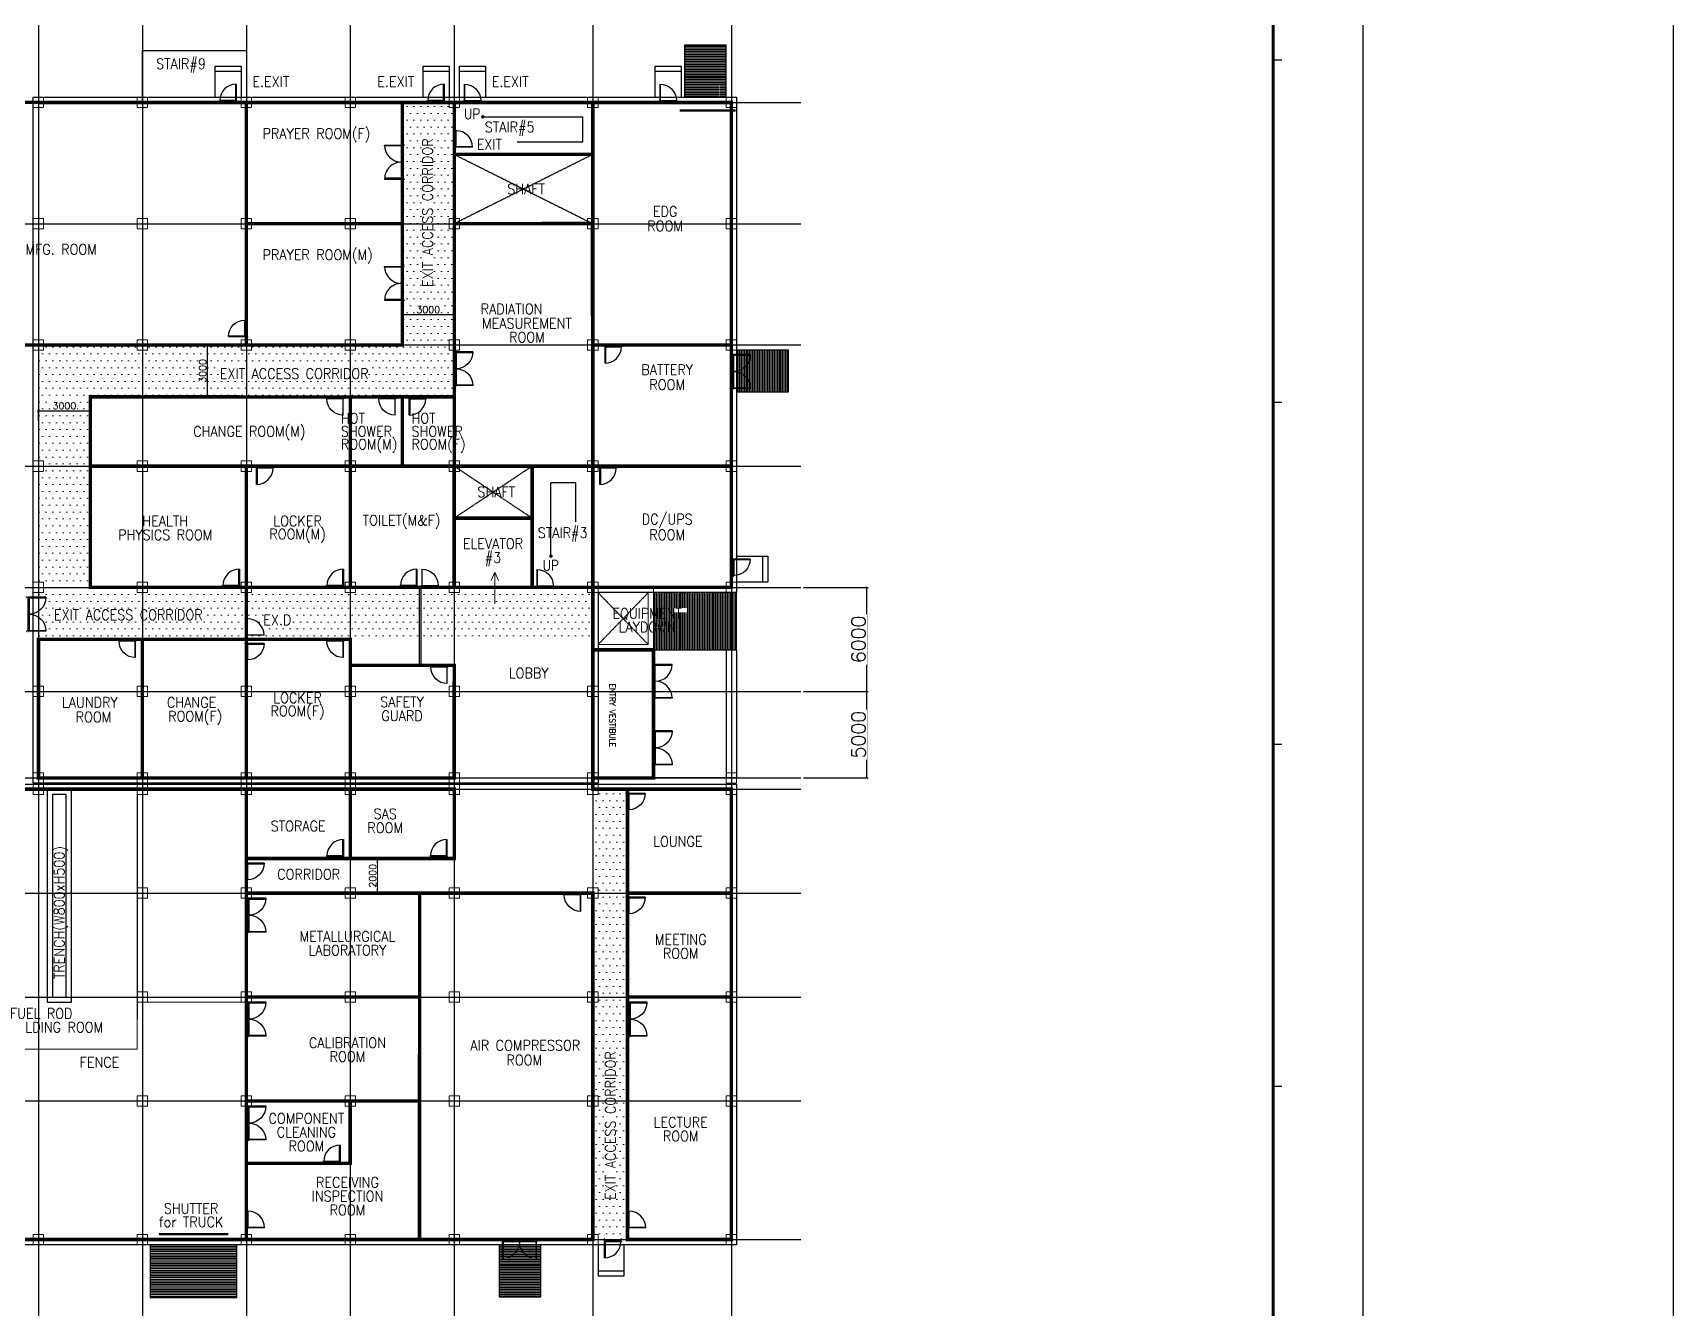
# Model space of a CAD drawing. Header units: millimetres. Extents: x -232466 to 860779, y -177975 to 311634.
# Drawn here: x 766094 to 860779, y 200097 to 273733 of the extents above; entities that cross this region are included whole.
import ezdxf
from ezdxf.enums import TextEntityAlignment as Align

# ---------------------------------------------------------------- set-up
doc = ezdxf.new("R2010")
doc.units = ezdxf.units.MM
for name, pattern in [('AXES', [50.8, 31.75, -6.35, 6.35, -6.35]), ('CENTER', [2, 1.25, -0.25, 0.25, -0.25]), ('HID', [2.3, 1.5, -0.8])]:
    doc.linetypes.add(name, pattern=pattern)
for name, color, linetype, lineweight in [('0 외형선', 3, 'Continuous', 25), ('COLUMN', 2, 'Continuous', 9), ('TEXT', 7, 'Continuous', 15), ('WALL', 7, 'Continuous', 9)]:
    doc.layers.add(name, color=color, linetype=linetype, lineweight=lineweight)
for name, color, linetype in [('4ELE', 4, 'Continuous'), ('8FIN', 8, 'Continuous'), ('Center Line', 1, 'CENTER'), ('dim', 7, 'Continuous'), ('DOOR', 4, 'Continuous'), ('FENCE', 4, 'FENCELINE4'), ('G', 3, 'Continuous'), ('hat', 8, 'Continuous'), ('LED', 7, 'Continuous'), ('stair', 4, 'Continuous'), ('TITLEBOX', 7, 'Continuous')]:
    doc.layers.add(name, color=color, linetype=linetype)
doc.styles.add('RomanS', font='romans.shx')
doc.linetypes.add('FENCELINE4', pattern='A,10,-1.5,["X",Standard,S=1.5,R=0,X=-0.5,Y=-0.8],-1.5', length=13)
doc.dimstyles.new('HYUNDAI', dxfattribs={"dimscale": 120, "dimtxt": 3, "dimasz": 3, "dimexe": 1, "dimexo": 2, "dimgap": 1, "dimtad": 1, "dimdec": 0, "dimdsep": 46, "dimtxsty": 'RomanS', "dimcen": 0, "dimclrd": 256, "dimclre": 256, "dimclrt": 3, "dimadec": 0, "dimazin": 0, "dimtfac": 1, "dimtdec": 0, "dimtix": 1, "dimtmove": 2, "dimatfit": 3, "dimfxl": 1, "dimtvp": 1, "dimtolj": 1, "dimarcsym": 0})
pattern_1 = [(0, (114795.4, 0), (198.4375, 396.875), [0, -396.875])]

# ---------------------------------------------------------------- blocks, each defined once
blk = doc.blocks.new('column600')
at = {"layer": 'COLUMN', "linetype": 'Continuous'}
blk.add_lwpolyline([(-300, -300), (300, -300), (300, 300), (-300, 300)], close=True, dxfattribs=at)
blk = doc.blocks.new('SD1')
at = {"color": 8}
for p, q in [((-55, 200), (-975, 200)), ((-955, 155), (-45, 155))]:
    blk.add_line(p, q, dxfattribs=at)
for points in [[(-25, 1150), (-25, 200), (-55, 200), (-55, 1150)], [(-1000, 180), (-1000, 200), (-975, 200), (-975, 155), (-955, 155), (-955, 95), (-975, 50), (-1000, 50), (-1000, 70)], [(0, 180), (0, 200), (-25, 200), (-25, 155), (-45, 155), (-45, 95), (-25, 50), (0, 50), (0, 70)]]:
    blk.add_lwpolyline(points)
blk.add_arc((-25, 200), 950, 90, 180)
blk = doc.blocks.new('_ArchTick')
at = {"color": 0, "linetype": 'ByBlock', "const_width": 0.15}
blk.add_lwpolyline([(-0.5, -0.5), (0.5, 0.5)], dxfattribs=at)
blk = doc.blocks.new('*D378')
at = {"layer": 'Defpoints', "color": 0}
for p in [(787419, 256720), (790419, 257463), (790419, 256720)]:
    blk.add_point(p, dxfattribs=at)
at = {"layer": 'dim', "lineweight": -2}
for p, q in [((787419, 256880), (787419, 257543)), ((787419, 257463), (790419, 257463)), ((790419, 256880), (790419, 257543))]:
    blk.add_line(p, q, dxfattribs=at)
at = {"layer": 'dim', "lineweight": -2, "xscale": 160, "yscale": 160, "zscale": 160, "rotation": 180}
blk.add_blockref('_ArchTick', (787419, 257463), dxfattribs=at)
at = {"layer": 'dim', "lineweight": -2, "xscale": 160, "yscale": 160, "zscale": 160}
blk.add_blockref('_ArchTick', (790419, 257463), dxfattribs=at)
at = {"layer": 'dim', "color": 0, "insert": (788919, 257743), "char_height": 400, "attachment_point": 5, "style": 'RomanS', "bg_fill": 3, "box_fill_scale": 1.1, "bg_fill_color": 257, "bg_fill_transparency": 0}
blk.add_mtext('\\A1;3000', dxfattribs=at)
blk = doc.blocks.new('*D379')
at = {"layer": 'Defpoints', "color": 0}
for p in [(769419, 251915), (766419, 251172), (769419, 251171)]:
    blk.add_point(p, dxfattribs=at)
at = {"layer": 'dim', "lineweight": -2}
for p, q in [((766419, 251332), (766419, 251995)), ((766419, 251915), (769419, 251915)), ((769419, 251331), (769419, 251995))]:
    blk.add_line(p, q, dxfattribs=at)
at = {"layer": 'dim', "lineweight": -2, "xscale": 160, "yscale": 160, "zscale": 160, "rotation": 180}
blk.add_blockref('_ArchTick', (766419, 251915), dxfattribs=at)
at = {"layer": 'dim', "lineweight": -2, "xscale": 160, "yscale": 160, "zscale": 160}
blk.add_blockref('_ArchTick', (769419, 251915), dxfattribs=at)
at = {"layer": 'dim', "color": 0, "insert": (767919, 252195), "char_height": 400, "attachment_point": 5, "style": 'RomanS', "bg_fill": 3, "box_fill_scale": 1.1, "bg_fill_color": 257, "bg_fill_transparency": 0}
blk.add_mtext('\\A1;3000', dxfattribs=at)
blk = doc.blocks.new('*D380')
at = {"layer": 'Defpoints', "color": 0}
for p in [(776175, 255711), (776789, 255711), (776789, 252712)]:
    blk.add_point(p, dxfattribs=at)
at = {"layer": 'dim', "lineweight": -2}
for p, q in [((776629, 255711), (776095, 255711)), ((776175, 252712), (776175, 255711)), ((776629, 252712), (776095, 252712))]:
    blk.add_line(p, q, dxfattribs=at)
at = {"layer": 'dim', "lineweight": -2, "xscale": 160, "yscale": 160, "zscale": 160}
for p, rotation in [((776175, 255711), 90), ((776175, 252712), 270)]:
    blk.add_blockref('_ArchTick', p, dxfattribs=dict(at, rotation=rotation))
at = {"layer": 'dim', "color": 0, "insert": (775895, 254211), "char_height": 400, "attachment_point": 5, "rotation": 90, "style": 'RomanS', "bg_fill": 3, "box_fill_scale": 1.1, "bg_fill_color": 257, "bg_fill_transparency": 0}
blk.add_mtext('\\A1;3000', dxfattribs=at)
blk = doc.blocks.new('D2000')
at = {"color": 8}
for p, q in [((-45, -45), (-45, -1955)), ((0, -1935), (0, -65))]:
    blk.add_line(p, q, dxfattribs=at)
for points in [[(-25, 0), (0, 0), (0, -25), (-45, -25), (-45, -45), (-105, -45), (-150, -25), (-150, 0), (-130, 0)], [(975, -25), (0, -25), (0, -65), (975, -65), (975, -25)], [(-25, -2000), (0, -2000), (0, -1975), (-45, -1975), (-45, -1955), (-105, -1955), (-150, -1975), (-150, -2000), (-130, -2000)], [(975, -1975), (0, -1975), (0, -1935), (975, -1935), (975, -1975)]]:
    blk.add_lwpolyline(points)
at = {"ltscale": 0.2}
for centre, start, end in [((0, -25), 270, 0), ((0, -1975), 0, 90)]:
    blk.add_arc(centre, 975, start, end, dxfattribs=at)
blk = doc.blocks.new('*D382')
at = {"layer": 'Defpoints', "color": 0}
blk.add_point((786609, 224063), dxfattribs=at)
at = {"layer": 'dim', "lineweight": -2}
for p, q in [((785995, 224063), (785995, 226063)), ((786075, 226063), (786075, 226063)), ((786449, 224063), (785915, 224063))]:
    blk.add_line(p, q, dxfattribs=at)
at = {"layer": 'dim', "lineweight": -2, "xscale": 160, "yscale": 160, "zscale": 160}
for p, rotation in [((785995, 226063), 90), ((785995, 224063), 270)]:
    blk.add_blockref('_ArchTick', p, dxfattribs=dict(at, rotation=rotation))
at = {"layer": 'dim', "color": 0, "insert": (785715, 225063), "char_height": 400, "attachment_point": 5, "rotation": 90, "style": 'RomanS', "bg_fill": 3, "box_fill_scale": 1.1, "bg_fill_color": 257, "bg_fill_transparency": 0}
blk.add_mtext('\\A1;2000', dxfattribs=at)
at = {"layer": 'Defpoints', "color": 0}
for p in [(785915, 226063), (785995, 226063)]:
    blk.add_point(p, dxfattribs=at)
blk = doc.blocks.new('*D1092')
at = {"layer": 'Defpoints', "color": 0}
for p in [(810419, 241712), (814238, 241712), (810419, 235712)]:
    blk.add_point(p, dxfattribs=at)
at = {"layer": 'dim', "lineweight": -2}
for p, q in [((810579, 241712), (814318, 241712)), ((814238, 235712), (814238, 241712)), ((810579, 235712), (814318, 235712))]:
    blk.add_line(p, q, dxfattribs=at)
at = {"layer": 'dim', "lineweight": -2, "xscale": 160, "yscale": 160, "zscale": 160}
for p, rotation in [((814238, 241712), 90), ((814238, 235712), 270)]:
    blk.add_blockref('_ArchTick', p, dxfattribs=dict(at, rotation=rotation))
at = {"layer": 'dim', "color": 0, "insert": (813758, 238712), "char_height": 800, "attachment_point": 5, "rotation": 90, "style": 'RomanS', "bg_fill": 3, "box_fill_scale": 1.1, "bg_fill_color": 257, "bg_fill_transparency": 0}
blk.add_mtext('\\A1;6000', dxfattribs=at)
blk = doc.blocks.new('*D1093')
at = {"layer": 'Defpoints', "color": 0}
for p in [(810419, 235712), (814238, 235712), (810419, 230712)]:
    blk.add_point(p, dxfattribs=at)
at = {"layer": 'dim', "lineweight": -2}
for p, q in [((810579, 235712), (814318, 235712)), ((814238, 230712), (814238, 235712)), ((810579, 230712), (814318, 230712))]:
    blk.add_line(p, q, dxfattribs=at)
at = {"layer": 'dim', "lineweight": -2, "xscale": 160, "yscale": 160, "zscale": 160}
for p, rotation in [((814238, 235712), 90), ((814238, 230712), 270)]:
    blk.add_blockref('_ArchTick', p, dxfattribs=dict(at, rotation=rotation))
at = {"layer": 'dim', "color": 0, "insert": (813758, 233212), "char_height": 800, "attachment_point": 5, "rotation": 90, "style": 'RomanS', "bg_fill": 3, "box_fill_scale": 1.1, "bg_fill_color": 257, "bg_fill_transparency": 0}
blk.add_mtext('\\A1;5000', dxfattribs=at)

msp = doc.modelspace()

# ---------------------------------------------------------------- hatches: boundary and pattern name
at = {"layer": '8FIN'}
h = msp.add_hatch(dxfattribs=at)
h.set_pattern_fill('ANSI31', color=256, scale=30, angle=135)
h.set_pattern_definition([(180, (829490.63, 237615.08), (-5e-14, -95.25), [])])
h.paths.add_polyline_path([(803719.3, 273011.3), (803719.3, 270011.3), (804019.3, 270011.3), (804930.6, 270011.3, -0.3546044), (805739.3, 270715.7), (805739.3, 270716.3), (805769.3, 270716.3), (805769.3, 270011.3), (806119.3, 270011.3), (806119.3, 273011.3)])
h.paths.add_polyline_path([(804930.6, 270011.3), (805739.3, 270011.3), (805739.3, 270715.7, 0.3546044)])
h.paths.add_polyline_path([(804874.3, 271211), (804874.3, 271945.5), (804604.3, 271945.5), (804604.3, 271211)], flags=24)
h = msp.add_hatch(dxfattribs=at)
h.set_pattern_fill('ANSI31', color=256, scale=30, angle=45)
h.set_pattern_definition([(90, (774323.15, 229639.96), (-95.25, 4e-14), [])])
h.paths.add_polyline_path([(809719.3, 255411.3), (806719.3, 255411.3), (806719.3, 255111.3), (806719.3, 254200, -0.3546044), (807423.8, 253391.3), (807424.3, 253391.3), (807424.3, 253361.3), (806719.3, 253361.3), (806719.3, 253011.3), (809719.3, 253011.3)])
h.paths.add_polyline_path([(806719.3, 254200), (806719.3, 253391.3), (807423.8, 253391.3, 0.3546044)])
h.paths.add_polyline_path([(807919, 254256.3), (808653.6, 254256.3), (808653.6, 254526.3), (807919, 254526.3)], flags=24)
h = msp.add_hatch(dxfattribs=at)
h.set_pattern_fill('ANSI31', color=256, scale=30, angle=45)
h.set_pattern_definition([(90, (769523.2, 215639.96), (-95.25, 4e-14), [])])
h.paths.add_polyline_path([(806719.3, 241411.3), (801919.4, 241411.3), (801919.4, 241111.3), (801919.4, 240200, -0.3546044), (802623.9, 239391.3), (802624.4, 239391.3), (802624.4, 239361.3), (801919.4, 239361.3), (801919.4, 238112.1), (806719.3, 238112.1)])
h.paths.add_polyline_path([(801919.4, 240200), (801919.4, 239391.3), (802623.9, 239391.3, 0.3546044)])
h.paths.add_polyline_path([(803119.1, 240256.3), (803853.7, 240256.3), (803853.7, 240526.3), (803119.1, 240526.3)], flags=16)
h = msp.add_hatch(dxfattribs=at)
h.set_pattern_fill('ANSI31', color=256, scale=30, angle=315)
h.set_pattern_definition([(360, (769648.03, 236157.44), (4e-14, 95.25), [])])
h.paths.add_polyline_path([(795419.3, 200761.3), (795419.3, 203761.3), (795119.3, 203761.3), (794208.1, 203761.3, -0.3546044), (793399.3, 203056.8), (793399.3, 203056.3), (793369.3, 203056.3), (793369.3, 203761.3), (793019.3, 203761.3), (793019.3, 200761.3)])
h.paths.add_polyline_path([(794208.1, 203761.3), (793399.3, 203761.3), (793399.3, 203056.8, 0.3546044)])
h.paths.add_polyline_path([(794264.3, 202561.5), (794264.3, 201827), (794534.3, 201827), (794534.3, 202561.5)], flags=24)
at = {"layer": 'hat'}
h = msp.add_hatch(dxfattribs=at)
h.set_pattern_fill('_USER', color=256, scale=100, style=0, pattern_type=0)
h.set_pattern_definition([(0, (737159.93, 156780.99), (0, 100), [])])
h.paths.add_polyline_path([(777869.3, 200721.3), (777869.3, 203761.3), (772869.3, 203761.3), (772869.3, 200721.3)])
at = {"layer": 'WALL'}
h = msp.add_hatch(dxfattribs=at)
h.set_pattern_fill('DOTS', color=0, scale=250)
h.set_pattern_definition(pattern_1)
h.paths.add_polyline_path([(787419.4, 255712.1), (787419.4, 262712.1), (790119.3, 262712.1), (790119.3, 262411.3), (790419.4, 262411.3), (790419.4, 256011.3), (790119.3, 256011.3), (790119.3, 255712.1), (787419.4, 255712.1)])
h.paths.add_polyline_path([(788059.4, 258043.5), (788059.4, 257443.5), (789667.4, 257443.5), (789667.4, 258043.5)], flags=24)
h.paths.add_polyline_path([(787419.4, 262712.1), (787419.4, 268542), (787419.4, 269452), (787419.4, 269710.9), (788907.4, 269711.5), (789817.8, 269711.8), (790119.3, 269711.9), (790119.3, 269411.3), (790419.4, 269411.3), (790419.4, 268062.6), (790419.4, 267152.6), (790419.4, 267152.6), (790419.4, 263011.3), (790119.3, 263011.3), (790119.3, 262712.1)])
h.paths.add_polyline_path([(788432.2, 259006.6), (789332.2, 259006.6), (789332.2, 268918.6), (788432.2, 268918.6)], flags=24)
h.paths.add_polyline_path([(788432.2, 259006.6), (789332.2, 259006.6), (789332.2, 268918.6), (788432.2, 268918.6)], flags=24)
h = msp.add_hatch(dxfattribs=at)
h.set_pattern_fill('DOTS', color=0, scale=250)
h.set_pattern_definition(pattern_1)
h.paths.add_polyline_path([(766419.4, 255411.3), (766719.3, 255411.3), (766719.3, 255712.1), (772119.3, 255712.1), (772119.3, 255411.3), (772419.4, 255411.3), (772419.4, 252711.9), (769419.3, 252712.1), (769419.3, 248712.1), (766719.3, 248712.1), (766719.3, 249011.3), (766419.4, 249011.3)])
h.paths.add_polyline_path([(766419.4, 248411.3), (766719.3, 248411.3), (766719.3, 248712.1), (769416.5, 248712.1), (769416.5, 241712.1), (766719.3, 241712.1), (766719.3, 242011.3), (766419.4, 242011.3)])
h.paths.add_polyline_path([(772419.4, 252711.9), (772419.4, 255411.3), (772719.3, 255411.3), (772719.3, 255712.1), (778119.3, 255712.1), (778119.3, 255411.3), (778419.4, 255411.3), (778419.4, 252711.6)])
h.paths.add_polyline_path([(778419.4, 252711.6), (778419.4, 255411.3), (778719.3, 255411.3), (778719.3, 255712.1), (784119.3, 255712.1), (784119.3, 255411.3), (784419.4, 255411.3), (784419.4, 252711.3), (783996.4, 252711.3), (783086.3, 252711.3)])
h.paths.add_polyline_path([(784419.4, 255411.3), (784719.3, 255411.3), (784719.3, 255712.1), (790119.3, 255712.1), (790119.3, 255411.3), (790419.4, 255411.3), (790419.4, 252712.9), (788751.3, 252712.4), (787841.1, 252712.2), (787419.4, 252712.1), (784419.4, 252711.3)])
h.paths.add_polyline_path([(767059.4, 252495.1), (767059.4, 251895.1), (768667.4, 251895.1), (768667.4, 252495.1)], flags=24)
h.paths.add_polyline_path([(775595.4, 253351.4), (776195.4, 253351.4), (776195.4, 254959.4), (775595.4, 254959.4)], flags=24)
h.paths.add_polyline_path([(779599.4, 258121.5), (780499.4, 258121.5), (780499.4, 268033.5), (779599.4, 268033.5)], flags=24)
h.paths.add_polyline_path([(776842.7, 254504), (776842.7, 253604), (786754.7, 253604), (786754.7, 254504)], flags=24)
h = msp.add_hatch(dxfattribs=at)
h.set_pattern_fill('DOTS', color=0, scale=250)
h.set_pattern_definition(pattern_1)
h.paths.add_polyline_path([(790419.4, 238712.1), (790419.4, 241411.3), (790719.3, 241411.3), (790719.3, 241712.1), (794918, 241712.1), (795208.6, 241712.1), (796118.6, 241712.1), (798119.3, 241712.1), (798119.3, 241411.3), (798419.3, 241411.3), (798419.4, 238712.1)])
h.paths.add_polyline_path([(772419.4, 238712.1), (772419.4, 241411.3), (772719.3, 241411.3), (772719.3, 241712.1), (777088.3, 241712.1), (777998.3, 241712.1), (778119.3, 241712.1), (778119.3, 241411.3), (778419.4, 241411.3), (778419.4, 238712.1)])
h.paths.add_polyline_path([(766419.4, 238712.1), (766419.4, 239192.9), (766852.2, 239192.9, 0.2503243), (766419.4, 240003.2), (766419.4, 240332.5, 0.2503243), (766852.2, 241142.9), (766419.4, 241142.9), (766419.4, 241411.3), (766719.3, 241411.3), (766719.3, 241712.1), (772119.3, 241712.1), (772119.3, 241411.3), (772419.4, 241411.3), (772419.4, 238712.1)])
h.paths.add_polyline_path([(778419.4, 238712.1), (778419.4, 238970.2), (778449.4, 238970.2), (778449.4, 238950.2), (778494.4, 238950.2), (779444.4, 238950.2, 0.4142136), (778494.4, 239900.2), (778449.4, 239900.2), (778449.4, 239880.2), (778419.4, 239880.2), (778419.4, 241411.3), (778719.3, 241411.3), (778719.3, 241712.1), (783088.3, 241712.1), (783998.3, 241712.1), (784119.3, 241712.1), (784119.3, 241411.3), (784419.4, 241411.3), (784419.4, 238712.1), (783998.3, 238712.1), (783088.3, 238712.1)])
h.paths.add_polyline_path([(787419.4, 238712.1), (787419.4, 241712.1), (788247.4, 241711.3), (787419.4, 241711.3), (784419.3, 241712.1), (787419.4, 241711.3), (788247.8, 241711.3), (788419.3, 241711.2), (788419.4, 238712.1)])
h.paths.add_polyline_path([(784419.4, 238712.1), (784419.4, 241411.3), (784719.3, 241411.3), (784719.3, 241711.3), (787419.4, 241711.3), (787419.4, 238712.1)])
h.paths.add_polyline_path([(790419.4, 238712.1), (790419.4, 241411.3), (790119.3, 241411.3), (790119.3, 241711.3), (788561.1, 241711.3), (788541.4, 241667.1), (788519.3, 241667.1), (788519.4, 238712.1)])
h.paths.add_polyline_path([(779247.9, 240288), (779247.9, 239388), (781167.9, 239388), (781167.9, 240288)], flags=24)
h.paths.add_polyline_path([(767265.8, 240579.8), (767265.8, 239679.8), (777177.8, 239679.8), (777177.8, 240579.8)], flags=24)
h = msp.add_hatch(dxfattribs=at)
h.set_pattern_fill('DOTS', color=0, scale=250)
h.set_pattern_definition(pattern_1)
h.paths.add_polyline_path([(798419.3, 204361.3), (798419.3, 211761.3), (798719.3, 211761.3), (798719.3, 212062.1), (800419.4, 212062.1), (800419.4, 204062.1), (798719.3, 204062.1), (798719.3, 204361.3)])
h.paths.add_polyline_path([(798419.3, 212361.3), (798419.3, 217761.3), (798719.3, 217761.3), (798719.3, 218062.1), (800419.4, 218062.1), (800419.4, 212062.1), (798719.3, 212062.1), (798719.3, 212361.3)])
h.paths.add_polyline_path([(798419.3, 223761.3), (798719.3, 223761.3), (798719.3, 224062.1), (800419.4, 224062.1), (800419.4, 218062.1), (798719.3, 218062.1), (798719.3, 218361.3), (798419.3, 218361.3)])
h.paths.add_polyline_path([(798419.4, 229761.3), (798719.3, 229761.3), (798719.3, 230062.1), (800419.4, 230062.1), (800419.4, 224062.1), (798719.3, 224062.1), (798719.3, 224361.3), (798419.4, 224361.3)])
h.paths.add_polyline_path([(798985.6, 206301.5), (799885.6, 206301.5), (799885.6, 216213.5), (798985.6, 216213.5)], flags=24)

# ---------------------------------------------------------------- linework, layer by layer
for p, q in [((792065.4, 268881.6), (797834.6, 268881.6)), ((797834.6, 267436.6), (797834.6, 268881.6)), ((794045.4, 267436.6), (797834.6, 267436.6)), ((796000.5, 243518.2), (796000.5, 247757.4)), ((797445.5, 247757.4), (796000.5, 247757.4)), ((797445.5, 245498.2), (797445.5, 247757.4)), ((788419.4, 237212), (788419.3, 241711.2)), ((788519.4, 237212), (788519.3, 241711.2)), ((772119.3, 229761.3), (772119.3, 216792.7))]:
    msp.add_line(p, q)
at = {"linetype": 'Continuous'}
msp.add_lwpolyline([(798719.3, 230411.3), (766119.3, 230411.3), (766119.3, 270011.3), (806719.3, 270011.3), (806719.3, 241411.3)], dxfattribs=at)
for points in [[(794045.4, 267436.6, 0, 160, 0), (794525.4, 267436.6, 0, 0, 0), (794045.4, 267436.6, 0, 0, 0)], [(797445.5, 245498.2, 0, 160, 0), (797445.5, 245978.2, 0, 0, 0), (797445.5, 245498.2, 0, 0, 0)]]:
    msp.add_lwpolyline(points, format="xyseb")
msp.add_lwpolyline([(806719.3, 241411.3), (798719.3, 241411.3), (798719.3, 230411.3)])
for points in [[(748119.3, 230361.3), (806719.3, 230361.3), (806719.3, 203761.3), (748119.3, 203761.3)], [(768327.9, 230061.3), (766927.9, 230061.3), (766927.9, 217762.1), (768327.9, 217762.1)], [(768027.9, 229761.3), (767227.9, 229761.3), (767227.9, 218062.1), (768027.9, 218062.1)]]:
    msp.add_lwpolyline(points, close=True)
at = {"layer": '0 외형선'}
msp.add_lwpolyline([(772419.4, 272712.1), (778419.4, 272712.1), (778419.4, 269712.1), (772419.4, 269712.1)], close=True, dxfattribs=at)
at = {"layer": '0 외형선', "linetype": 'Continuous', "const_width": 200}
for points in [[(747769.4, 269713.7), (778419.4, 269712.1), (778419.3, 255711.3), (747769.5, 255713.7)], [(778419.3, 269712.1), (787419.4, 269712.1), (787419.4, 262712.1), (778419.4, 262712.1)], [(790419.4, 269712.1), (798419.3, 269711.3), (798419.3, 266711.3), (790419.4, 266711.3)], [(798419.4, 269712.1), (806419.4, 269712.1), (806419.3, 255711.3), (798419.3, 255711.3)], [(790419.4, 266711.3), (798419.3, 266711.3), (798419.4, 262723.3), (790419.4, 262712.1)], [(778419.4, 262712.1), (787419.4, 262712.1), (787419.4, 255712.1), (778419.4, 255712.1)], [(790419.3, 262711.3), (798395.3, 262723.3), (798418, 248711.3), (790420.4, 248710.5)], [(798418.1, 255712.1), (806419.3, 255711.3), (806419.4, 248712.1), (798418, 248712.1)], [(769419.3, 252712.1), (784419.4, 252711.3), (784419.3, 248711.3), (769419.3, 248712.1)], [(784418.1, 252711.3), (787419.4, 252712.1), (787419.4, 248712.1), (784419.4, 248711.3)], [(787418.1, 252712.1), (790419.4, 252712.9), (790419.4, 248712.9), (787419.4, 248712.1)], [(769416.5, 248712.1), (778422.1, 248712.1), (778422.1, 241712.1), (769416.5, 241712.1)], [(778419.3, 248712.1), (784419.3, 248712.1), (784419.3, 241712.1), (778419.3, 241712.1)], [(784419.3, 248711.3), (790419.3, 248711.3), (790419.3, 241711.3), (784419.3, 241711.3)], [(790418, 248711.3), (794918, 248712.1), (794918.1, 245713), (790418.1, 245713)], [(798418, 248711.3), (798417.2, 241712.1), (794918, 241712.1), (794918, 248712.1)], [(798419.3, 248711.3), (806419.3, 248711.3), (806419.4, 241712.1), (798417.2, 241712.1)], [(790418, 245712.2), (794918, 245712.2), (794918, 241712.1), (790418, 241712.1)], [(766419.4, 238712.1), (772419.4, 238712.1), (772419.4, 230712.1), (766419.3, 230711.3)], [(772417.6, 238712.1), (778417.6, 238712.1), (778417.6, 230712.1), (772417.5, 230711.3)], [(778417.6, 238712.1), (784419.4, 238712.1), (784417.6, 230711.3), (778417.6, 230711.3)], [(801919.4, 238112.1), (801919.4, 230712.1), (798417.9, 230711.3), (798419.4, 238112.1)], [(784419.4, 237212.1), (790419.4, 237212.1), (790417.6, 230712.1), (784419.3, 230711.3)], [(760419.3, 230061.3), (778419.4, 230062.1), (778419.4, 204062.1), (760419.3, 204062.1)], [(778419.4, 230062.1), (784419.4, 230062.1), (784419.4, 226060.5), (778419.4, 226060.5)], [(784419.4, 230062.1), (790419.4, 230062.1), (790419.4, 226062.1), (784419.4, 226060.5)], [(800419.4, 230062.1), (806419.3, 230061.3), (806419.3, 224061.3), (800419.4, 224061.3)], [(778416.8, 224062.1), (788419.4, 224062.1), (788419.4, 218062.1), (778418.6, 218060.5)], [(788419.4, 224062.1), (798419.3, 224061.3), (798419.3, 204061.3), (788416.7, 204062.1)], [(800419.4, 224062.1), (806419.3, 224061.3), (806419.3, 218061.3), (800419.4, 218061.3)], [(778416.8, 218062.1), (788419.4, 218062.1), (788419.4, 212062.1), (778418.6, 212060.5)], [(800419.4, 218062.1), (806419.3, 218061.3), (806419.3, 204061.3), (800419.4, 204061.3)], [(778415, 212062.1), (784415, 212062.1), (784415, 208462.1), (778419.4, 208462.1)], [(778416.8, 212062.1), (788419.4, 212062.1), (788416.7, 204062.1), (778418.6, 204060.5)]]:
    msp.add_lwpolyline(points, close=True, dxfattribs=at)
for points in [[(769419.2, 269709.6), (766419.4, 269712.1)], [(790419.4, 269712.1), (787419.4, 269710.9)], [(778419.3, 241711.3), (778419.3, 238710.5)], [(800419.4, 230062.1), (798419.4, 230062.1), (798419.4, 241712.1)]]:
    msp.add_lwpolyline(points, dxfattribs=at)
at = {"layer": '4ELE'}
for p, q in [((776619.3, 271511.3), (778119.3, 271511.3)), ((788619.3, 271511.3), (790119.3, 271511.3)), ((790719.3, 271511.3), (792219.3, 271511.3)), ((802012.4, 271511.3), (803512.4, 271511.3)), ((808218, 243511.3), (808218, 242011.3)), ((806119.3, 238112.1), (806119.3, 230712.1)), ((806419.3, 238112.1), (806419.3, 230712.1)), ((806719.3, 238112.1), (806719.3, 230712.1)), ((798719.3, 202261.3), (800219.3, 202261.3))]:
    msp.add_line(p, q, dxfattribs=at)
for points in [[(776619.3, 270011.3), (776619.3, 271811.3), (778119.3, 271811.3), (778119.3, 270011.3)], [(788619.3, 270011.3), (788619.3, 271811.3), (790119.3, 271811.3), (790119.3, 270011.3)], [(790719.3, 270011.3), (790719.3, 271811.3), (792219.3, 271811.3), (792219.3, 270011.3)], [(802012.4, 270011.3), (802012.4, 271811.3), (803512.4, 271811.3), (803512.4, 270011.3)], [(806718, 243511.3), (808518, 243511.3), (808518, 242011.3), (806718, 242011.3)], [(801919.4, 238112.1), (804919.3, 238112.1), (806719.3, 238112.1), (806719.3, 230712.1), (804919.3, 230712.1), (801919.4, 230712.1)], [(798719.3, 203761.3), (798719.3, 201961.3), (800219.3, 201961.3), (800219.3, 203761.3)]]:
    msp.add_lwpolyline(points, dxfattribs=at)
at = {"layer": 'Center Line', "linetype": 'AXES'}
for p, q in [((766419.4, 277297.7), (766419.4, 194123.5)), ((772419.4, 277297.7), (772419.4, 194123.5)), ((778419.4, 277297.7), (778419.4, 194123.5)), ((784419.4, 277297.7), (784419.4, 194123.5)), ((790419.4, 277297.7), (790419.4, 194123.5)), ((798419.4, 277297.7), (798419.4, 194123.5)), ((806419.4, 277297.7), (806419.4, 194123.5)), ((654698, 269712.1), (810419.4, 269712.1)), ((798419.3, 266711.3), (790419.4, 262712.1)), ((790419.4, 266711.3), (798419.3, 262711.3)), ((654698, 262712.1), (810419.4, 262712.1)), ((654698, 255712.1), (810419.4, 255712.1)), ((654698, 248712.1), (810419.4, 248712.1)), ((790418, 248712.1), (794918.1, 245713)), ((794918, 248712.1), (790418.1, 245713)), ((654698, 241712.1), (810419.4, 241712.1)), ((798719.3, 241411.3), (801619.4, 238411.3)), ((801619.4, 241411.3), (798719.4, 238411.3)), ((654698, 235712.1), (810419.4, 235712.1)), ((654698, 230712.1), (810419.4, 230712.1)), ((654698, 230062.1), (810419.4, 230062.1)), ((654698, 224062.1), (810419.4, 224062.1)), ((654698, 218062.1), (810419.4, 218062.1)), ((654698, 212062.1), (810419.4, 212062.1)), ((654698, 204062.1), (810419.4, 204062.1))]:
    msp.add_line(p, q, dxfattribs=at)
at = {"layer": 'COLUMN'}
for p, q in [((792758, 242586.9), (792551, 242112.1)), ((792758, 240760.8), (792758, 242586.9)), ((792758, 242586.9), (792965, 242112.1))]:
    msp.add_line(p, q, dxfattribs=at)
at = {"layer": 'COLUMN', "linetype": 'Continuous'}
for points in [[(798419.3, 241711.3), (801919.4, 241711.3), (801919.4, 238111.3), (798419.4, 238111.3)], [(798719.3, 241411.3), (801619.4, 241411.3), (801619.4, 238411.3), (798719.4, 238411.3)]]:
    msp.add_lwpolyline(points, close=True, dxfattribs=at)
at = {"layer": 'DOOR', "linetype": 'HID'}
for p, q in [((803445, 269283), (806651.3, 269283)), ((803445, 269233), (806651.3, 269233)), ((773369.3, 204407.2), (777369.3, 204407.2)), ((773369.3, 204357.3), (777369.3, 204357.3))]:
    msp.add_line(p, q, dxfattribs=at)
at = {"layer": 'FENCE', "linetype": 'FENCELINE4', "lineweight": 0}
msp.add_lwpolyline([(778119.3, 217761.3), (772119.3, 217761.3), (772119.3, 215062.1), (763419.4, 215062.1), (763419.4, 204062.1)], dxfattribs=at)
at = {"layer": 'LED', "const_width": 100}
for points in [[(792076.9, 268930.2, 1), (792054, 268832.9, 1)], [(795951.8, 243529.7, 1), (796049.2, 243506.8, 1)]]:
    msp.add_lwpolyline(points, format="xyb", close=True, dxfattribs=at)
at = {"layer": 'stair'}
for points in [[(806119.3, 270011.3), (806119.3, 270011.3), (806119.3, 273011.3), (803719.3, 273011.3), (803719.3, 270011.3), (806119.3, 270011.3)], [(806719.3, 253011.3), (806719.3, 253011.3), (809719.3, 253011.3), (809719.3, 255411.3), (806719.3, 255411.3), (806719.3, 253011.3)], [(801919.4, 238112.1), (801919.4, 238112.1), (806719.3, 238112.1), (806719.3, 241411.3), (801919.4, 241411.3), (801919.4, 238112.1)], [(772869.3, 203761.3), (772869.3, 200721.3), (777869.3, 200721.3), (777869.3, 203761.3)], [(793019.3, 203761.3), (793019.3, 203761.3), (793019.3, 200761.3), (795419.3, 200761.3), (795419.3, 203761.3), (793019.3, 203761.3)]]:
    msp.add_lwpolyline(points, dxfattribs=at)
at = {"layer": 'TITLEBOX', "color": 4, "linetype": 'Continuous'}
for p, q in [((838186.3, 272145.3), (837686.3, 272145.3)), ((838186.3, 252395.3), (837686.3, 252395.3)), ((838186.3, 232645.3), (837686.3, 232645.3)), ((838186.3, 212895.3), (837686.3, 212895.3))]:
    msp.add_line(p, q, dxfattribs=at)
at = {"layer": 'TITLEBOX', "color": 7}
msp.add_lwpolyline([(632621.3, 296645.3), (842871.3, 296645.3), (842871.3, 148145.3), (632621.3, 148145.3)], close=True, dxfattribs=at)
at = {"layer": 'TITLEBOX', "color": 4, "const_width": 175}
msp.add_lwpolyline([(637621.3, 291645.3), (837686.3, 291645.3), (837686.3, 153916.7), (637621.3, 153916.7)], close=True, dxfattribs=at)

# ---------------------------------------------------------------- block references
at = {"layer": 'COLUMN', "linetype": 'Continuous'}
for p in [(766419.3, 269711.3), (772419.3, 269711.3), (778419.3, 269711.3), (784419.3, 269711.3), (790419.3, 269711.3), (798419.3, 269711.3), (806419.3, 269711.3), (766419.3, 262711.3), (772419.3, 262711.3), (778419.3, 262711.3), (784419.3, 262711.3), (790419.3, 262711.3), (798419.3, 262711.3), (806419.3, 262711.3), (766419.3, 255711.3), (772419.3, 255711.3), (778419.3, 255711.3), (784419.3, 255711.3), (790419.3, 255711.3), (798419.3, 255711.3), (806419.3, 255711.3), (766419.3, 248711.3), (772419.3, 248711.3), (778419.3, 248711.3), (784419.3, 248711.3), (790419.3, 248711.3), (798419.3, 248711.3), (806419.3, 248711.3), (766419.3, 241711.3), (772419.3, 241711.3), (778419.3, 241711.3), (784419.3, 241711.3), (790419.3, 241711.3), (798419.3, 241711.3), (806419.3, 241711.3), (766418.5, 235711.3), (772416.7, 235711.3), (778416.7, 235710.5), (784417.8, 235710.5), (790418.5, 235710.5), (798418, 235710.5), (766419.3, 230711.3), (766419.3, 230061.3), (772419.3, 230711.3), (772419.3, 230061.3), (778419.3, 230711.3), (778419.3, 230061.3), (784419.3, 230711.3), (784419.3, 230061.3), (790419.3, 230711.3), (790419.3, 230061.3), (798419.3, 230711.3), (798419.3, 230061.3), (806419.3, 230711.3), (806419.3, 230061.3), (772419.3, 224061.3), (778419.3, 224061.3), (784419.3, 224061.3), (790419.3, 224061.3), (798419.3, 224061.3), (806419.3, 224061.3), (772419.3, 218061.3), (778419.3, 218061.3), (784419.3, 218061.3), (790419.3, 218061.3), (798419.3, 218061.3), (806419.3, 218061.3), (772419.3, 212061.3), (778419.3, 212061.3), (784419.3, 212061.3), (790419.3, 212061.3), (798419.3, 212061.3), (806419.3, 212061.3), (766419.3, 204061.3), (772419.3, 204061.3), (778419.3, 204061.3), (784419.3, 204061.3), (790419.3, 204061.3), (798419.3, 204061.3), (806419.3, 204061.3)]:
    msp.add_blockref('column600', p, dxfattribs=at)
at = {"layer": 'DOOR'}
for name, p in [('SD1', (777862.7, 269617.1)), ('SD1', (789862.7, 269617.1)), ('SD1', (778043.3, 241617.1)), ('SD1', (784043.3, 241617.1)), ('SD1', (788292.4, 241617.1)), ('D2000', (802024.4, 237291)), ('SD1', (784043.3, 226011.9)), ('SD1', (790023.3, 226011.9)), ('SD1', (783860, 208365.5))]:
    msp.add_blockref(name, p, dxfattribs=at)
at = {"layer": 'DOOR', "xscale": -1}
for p in [(790976.1, 269617.1), (802269.2, 269617.1), (788516.4, 241617.1)]:
    msp.add_blockref('SD1', p, dxfattribs=at)
at = {"layer": 'DOOR'}
for name, p, rotation in [('SD1', (790324.4, 267107.6), 270.0000000000002), ('D2000', (787374.3, 265266.7), 180), ('SD1', (799097.4, 255807.1), 180), ('SD1', (787796.2, 252807.1), 180), ('SD1', (778987.5, 248807.1), 180), ('SD1', (798797.4, 248807.1), 180), ('SD1', (778294.4, 238925.2), 270.0000000000002), ('SD1', (778323.6, 204716.8), 270.0000000000002), ('SD1', (800323.6, 204716.8), 270.0000000000002), ('SD1', (799069, 204155.5), 180)]:
    msp.add_blockref(name, p, dxfattribs=dict(at, rotation=rotation))
at = {"layer": 'DOOR', "xscale": -1}
for name, p, rotation in [('SD1', (778536.7, 256167.6), 89.99999999999967), ('D2000', (790524.4, 253340.3), 179.9999999999999), ('D2000', (806544.3, 253179), 179.9999999999997), ('SD1', (784041.3, 252806.3), 180), ('SD1', (787042.6, 252807.1), 180), ('SD1', (806357.5, 243370.7), 269.9999999999998), ('SD1', (795163.6, 241596.5), 359.9999999999997), ('D2000', (765877.2, 239167.9), 179.9999999999999), ('SD1', (772045.1, 238807.1), 180), ('SD1', (784043.3, 238807.1), 180), ('SD1', (778294.4, 238498.2), 269.9999999999997), ('SD1', (790045.1, 237307.1), 180), ('D2000', (802024.4, 231451), 179.9999999999998), ('SD1', (800294.4, 229848.2), 269.9999999999997), ('SD1', (778294.4, 225807.4), 269.9999999999997), ('D2000', (778569.4, 221786.3), 179.9999999999998), ('SD1', (797745, 224157.1), 180), ('SD1', (800294.4, 223848.2), 269.9999999999997), ('D2000', (778566.9, 215786.3), 179.9999999999998), ('D2000', (800569.5, 215785.5), 179.9999999999998), ('D2000', (778565.4, 209786.3), 179.9999999999998), ('D2000', (793187.1, 203936.3), 89.99999999999974)]:
    msp.add_blockref(name, p, dxfattribs=dict(at, rotation=rotation))

# ---------------------------------------------------------------- texts
at = {"layer": 'G', "color": 3, "style": 'RomanS', "width": 0.9}
for s, p in [('STAIR#9', (774647.7, 271898.7)), ('STAIR#5', (793617.7, 268244.2)), ('SHAFT', (794571.3, 264709.9)), ('EDG', (802591.4, 263417.5)), ('ROOM', (802591.4, 262579.5)), ('RADIATION', (793729.1, 257788.6)), ('MEASUREMENT', (794616.6, 256958.6)), ('ROOM', (794616.6, 256158.6)), ('BATTERY', (802711.8, 254278.1)), ('ROOM', (802711.8, 253417.6)), ('SHAFT', (792846.4, 247225)), ('HEALTH', (773737.8, 245545.8)), ('LOCKER', (781377.8, 245545.8)), ('TOILET(M&F)', (787377.8, 245545)), ('STAIR#3', (796676.4, 244824.2)), ('DC/UPS', (802711.8, 245609.1)), ('PHYSICS ROOM', (773737.8, 244745.8)), ('ROOM(M)', (781377.8, 244745.8)), ('ELEVATOR', (792655.2, 244237.2)), ('ROOM', (802711.8, 244748.6)), ('#3', (792655.2, 243387.2)), ('LOBBY', (794716.1, 236765)), ('LAUNDRY', (769387.4, 235071.6)), ('CHANGE', (775258, 235071.6)), ('ROOM(F)', (781376.1, 234536.1)), ('LOCKER', (781376.1, 235336.1)), ('SAFETY', (787406.1, 235101.9)), ('ROOM', (769597.4, 234231.6)), ('ROOM(F)', (775468, 234231.6)), ('GUARD', (787406.1, 234301.9)), ('STORAGE', (781410.1, 227935)), ('SAS', (786436.1, 228635)), ('ROOM', (786436.1, 227835)), ('LOUNGE', (803326.1, 227045)), ('METALLURGICAL', (784256.1, 221565)), ('MEETING', (803492.1, 221385)), ('LABORATORY', (784256.1, 220765)), ('ROOM', (803492.1, 220585)), ('FUEL ROD', (766578.8, 217117.4)), ('1ST WELDING ROOM', (766578.8, 216317.4)), ('CALIBRATION', (784256.1, 215425)), ('AIR COMPRESSOR', (794522.1, 215275)), ('ROOM', (784256.1, 214625)), ('ROOM', (794462.1, 214425)), ('COMPONENT', (781886.1, 211055)), ('CLEANING', (781886.1, 210255)), ('LECTURE', (803492.1, 210835)), ('ROOM', (803492.1, 210035)), ('ROOM', (781886.1, 209455)), ('RECEIVING', (784256.1, 207365)), ('INSPECTION', (784256.1, 206565)), ('ROOM', (784256.1, 205765))]:
    msp.add_text(s, height=600, dxfattribs=at).set_placement(p, align=Align.MIDDLE)
for s, p in [('PRAYER ROOM(F)', (779351.2, 267617.1)), ('GD PELLET MFG. ROOM', (761433.8, 260929.8)), ('PRAYER ROOM(M)', (779351.2, 260617.1)), ('CHANGE ROOM(M)', (775353.2, 250419)), ('SHOWER', (783873.2, 250419)), ('HOT', (783873.2, 251179)), ('SHOWER', (787953.2, 250419)), ('HOT', (787953.2, 251179)), ('ROOM(M)', (783873.2, 249679)), ('ROOM(F)', (787953.2, 249679)), ('CORRIDOR', (780200.2, 224849))]:
    msp.add_text(s, height=600, dxfattribs=at).set_placement(p)
msp.add_text('ENTRY VESTIBULE', height=350, rotation=270, dxfattribs=at).set_placement((799552.7, 234328.2), align=Align.MIDDLE)
at = {"layer": 'TEXT', "color": 7, "style": 'RomanS', "width": 0.9}
for s, p in [('E.EXIT', (779834.6, 270908)), ('E.EXIT', (787045, 270908)), ('E.EXIT', (793648.2, 270908)), ('EXIT', (792447.9, 267298)), ('EQUIPMENT', (801554.3, 240183.8)), ('EX.D', (780207.9, 239838)), ('LAYDOWN', (801554.3, 239423.2)), ('FENCE', (769943.5, 214297.1)), ('SHUTTER', (775230.2, 205851.5)), ('for TRUCK', (775230.2, 205077.7))]:
    msp.add_text(s, height=600, dxfattribs=at).set_placement(p, align=Align.MIDDLE)
at = {"layer": 'TEXT', "color": 0, "linetype": 'Continuous', "style": 'RomanS', "width": 0.85}
for p in [(790988.7, 268752.8), (795518.4, 242684.7)]:
    msp.add_text('UP', height=600, dxfattribs=at).set_placement(p)
at = {"layer": 'TEXT', "style": 'RomanS', "width": 0.9}
for s, p in [('EXIT ACCESS CORRIDOR', (789182.2, 259054)), ('TRENCH(W800xH500)', (767918.2, 219096.8)), ('EXIT ACCESS CORRIDOR', (799735.6, 206348.9))]:
    msp.add_text(s, height=600, rotation=90, dxfattribs=at).set_placement(p)
at = {"layer": 'TEXT', "color": 7, "style": 'RomanS', "width": 0.9}
msp.add_text('EXIT ACCESS CORRIDOR', height=600, dxfattribs=at).set_placement((767313.2, 239829.8))

# ---------------------------------------------------------------- next in the draw order: dimensions: what is measured, and where the dimension line sits
at = {"layer": 'dim'}
for base, p1, p2, picture, middle in [((790419.4, 257463.5), (787419.4, 256720.5), (790419.4, 256719.6), '*D378', (788919.4, 257743.5)), ((769419.4, 251915.1), (766419.4, 251172.1), (769419.4, 251171.3), '*D379', (767919.4, 252195.1))]:
    dim = msp.add_linear_dim(base=base, p1=p1, p2=p2, dimstyle='HYUNDAI', override={"dimscale": 80, "dimtxt": 5, "dimasz": 2, "dimpost": '\\X', "dimblk1": 'ArchTick', "dimblk2": 'ArchTick', "dimsah": 1, "dimclrt": 0, "dimtfill": 1}, dxfattribs=at)
    dim.commit()
    dim.dimension.update_dxf_attribs({"geometry": picture, "text_midpoint": middle})
for base, p1, p2, picture, middle in [((776175.4, 255711.3), (776789.4, 252711.6), (776789.3, 255711.3), '*D380', (775895.4, 254211.4)), ((785995.4, 226062.9), (786608.9, 224062.9), (785915.4, 226062.9), '*D382', (785715.4, 225062.9))]:
    dim = msp.add_linear_dim(base=base, p1=p1, p2=p2, angle=90, dimstyle='HYUNDAI', override={"dimscale": 80, "dimtxt": 5, "dimasz": 2, "dimpost": '\\X', "dimblk1": 'ArchTick', "dimblk2": 'ArchTick', "dimsah": 1, "dimclrt": 0, "dimtfill": 1}, dxfattribs=at)
    dim.commit()
    dim.dimension.update_dxf_attribs({"geometry": picture, "text_midpoint": middle})

# ---------------------------------------------------------------- next in the draw order: linework, layer by layer
msp.add_lwpolyline([(223055.1, 311633.8), (860779.3, 311633.8), (860779.3, -177974.5), (223055.1, -177974.5)], close=True)

# ---------------------------------------------------------------- next in the draw order: block references
at = {"layer": 'DOOR', "rotation": 180}
msp.add_blockref('D2000', (787374.4, 258266.7), dxfattribs=at)

# ---------------------------------------------------------------- next in the draw order: texts
at = {"layer": 'TEXT', "color": 7, "style": 'RomanS', "width": 0.9}
msp.add_text('EXIT ACCESS CORRIDOR', height=600, dxfattribs=at).set_placement((776890.1, 253754))

# ---------------------------------------------------------------- next in the draw order: dimensions: what is measured, and where the dimension line sits
at = {"layer": 'dim'}
dim = msp.add_linear_dim(base=(814238.5, 241712.1), p1=(810419.4, 235712.1), p2=(810419.4, 241712.1), angle=90, dimstyle='HYUNDAI', override={"dimscale": 80, "dimtxt": 10, "dimasz": 2, "dimpost": '\\X', "dimblk1": 'ArchTick', "dimblk2": 'ArchTick', "dimsah": 1, "dimclrt": 0, "dimtfill": 1, "dimtfillclr": 0}, dxfattribs=at)
dim.commit()
dim.dimension.update_dxf_attribs({"geometry": '*D1092', "text_midpoint": (813758.5, 238712.1)})

# ---------------------------------------------------------------- next in the draw order: dimensions: what is measured, and where the dimension line sits
dim = msp.add_linear_dim(base=(814238.5, 235712.1), p1=(810419.4, 230712.1), p2=(810419.4, 235712.1), angle=90, dimstyle='HYUNDAI', override={"dimscale": 80, "dimtxt": 10, "dimasz": 2, "dimpost": '\\X', "dimblk1": 'ArchTick', "dimblk2": 'ArchTick', "dimsah": 1, "dimclrt": 0, "dimtfill": 1, "dimtfillclr": 0}, dxfattribs=at)
dim.commit()
dim.dimension.update_dxf_attribs({"geometry": '*D1093', "text_midpoint": (813758.5, 233212.1)})

doc.saveas('drawing.dxf')
